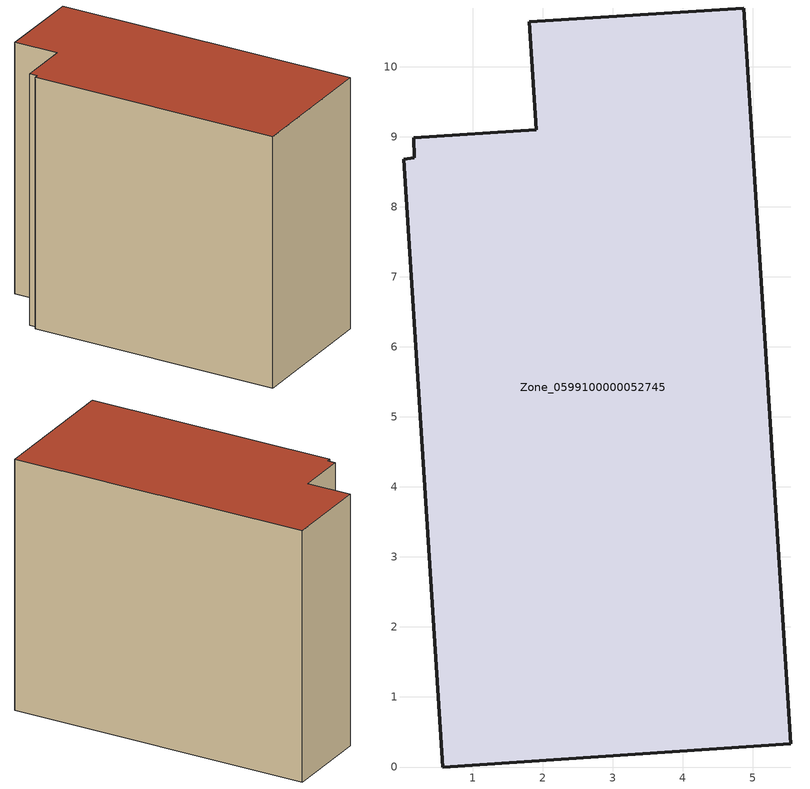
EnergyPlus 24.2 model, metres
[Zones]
Zone_0599100000052745
 floor ground (C_G): 4.87,10.84 5.54,0.33 0.57,0 0.02,8.68 0.17,8.7 0.16,8.99 1.91,9.1 1.81,10.65 z0
 wall outside (C_F): 5.54,0.33 4.87,10.84 1.81,10.65 1.91,9.1 0.16,8.99 0.17,8.7 0.02,8.68 0.57,0 5.54,0.33 z0:8.88
 roof outside (C_R): 0.02,8.68 0.57,0 5.54,0.33 4.87,10.84 1.81,10.65 1.91,9.1 0.16,8.99 0.17,8.7 z8.88
[BUILDING]
Pand.0599100000052745: North Axis=0; Terrain=City; Loads Convergence Tolerance Value=0.04; Temperature Convergence Tolerance Value=0.4; Solar Distribution=FullExterior; Maximum Number of Warmup Days=25; Minimum Number of Warmup Days=1
[Site:Location]
Rotterdam.The.Hague.AP_ZH_NLD Design_Conditions: Latitude=51.96; Longitude=4.45; Time Zone=1; Elevation=-4.5
[SITE:GROUNDTEMPERATURE:BUILDINGSURFACE]
18, 18, 18, 18, 18, 18, 18, 18, 18, 18, 18, 18
[MATERIAL] Thermal Absorptance=0.9; Solar Absorptance=0.7; Visible Absorptance=0.7
Name | Roughness | Thickness | Conductivity | Density | Specific Heat
G.TC.1946-1964 | MediumSmooth | 0.15 | 1 | 540 | 1210
F.TC.1946-1964 | Rough | 0.3 | 0.857143 | 1920 | 840
R.TC.1946-1964 | MediumRough | 0.2 | 0.235294 | 1500 | 1000
[CONSTRUCTION]
C_G: G.TC.1946-1964
C_F: F.TC.1946-1964
C_R: R.TC.1946-1964
[ZONE]
Zone_0599100000052745: Type=1; Multiplier=1; Ceiling Height=Autocalculate; Volume=Autocalculate; Floor Area=autocalculate; Part of Total Floor Area=Yes
[ZONEINFILTRATION:DESIGNFLOWRATE]
Infil_Zone_0599100000052745: Zone or ZoneList or Space or SpaceList=Zone_0599100000052745; Schedule=AlwaysOn; Design Flow Rate Calculation Method=Flow/Area; Flow Rate per Floor Area=0.003; Constant Term Coefficient=1; Temperature Term Coefficient=0; Velocity Term Coefficient=0; Velocity Squared Term Coefficient=0
[HVACTEMPLATE:ZONE:IDEALLOADSAIRSYSTEM]
Zone_0599100000052745: Maximum Heating Supply Air Temperature=50; Minimum Cooling Supply Air Temperature=13; Maximum Heating Supply Air Humidity Ratio=0.0156; Minimum Cooling Supply Air Humidity Ratio=0.0077; Heating Limit=NoLimit; Cooling Limit=NoLimit; Dehumidification Control Type=ConstantSensibleHeatRatio; Cooling Sensible Heat Ratio=0.7; Dehumidification Setpoint=60; Humidification Control Type=None; Humidification Setpoint=30; Outdoor Air Method=None; Outdoor Air Flow Rate per Person=0.00944; Outdoor Air Flow Rate per Zone Floor Area=0; Outdoor Air Flow Rate per Zone=0; Demand Controlled Ventilation Type=None; Outdoor Air Economizer Type=NoEconomizer; Heat Recovery Type=None; Sensible Heat Recovery Effectiveness=0.7; Latent Heat Recovery Effectiveness=0.65
[ZONECONTROL:THERMOSTAT]
ThermostatControl_Zone_0599100000052745: Zone or ZoneList=Zone_0599100000052745; Control Type Schedule=DualSetpointControlType; Control 1=Thermostat_Zone_0599100000052745; Temperature Difference Between Cutout And Setpoint=0
[THERMOSTATSETPOINT:DUALSETPOINT]
Thermostat_Zone_0599100000052745: Heating Setpoint Temperature Schedule=HeatingSetpoint_Zone_0599100000052745; Cooling Setpoint Temperature Schedule=CoolingSetpoint_Zone_0599100000052745
[SCHEDULE:COMPACT]
HeatingSetpoint_Zone_0599100000052745: Through: 12/31, For: AllDays, Until: 24:00, 21
CoolingSetpoint_Zone_0599100000052745: Through: 12/31, For: AllDays, Until: 24:00, 24
DualSetpointControlType: Through: 12/31, For: AllDays, Until: 24:00, 4
AlwaysOn: Through: 12/31, For: AllDays, Until: 24:00, 1
